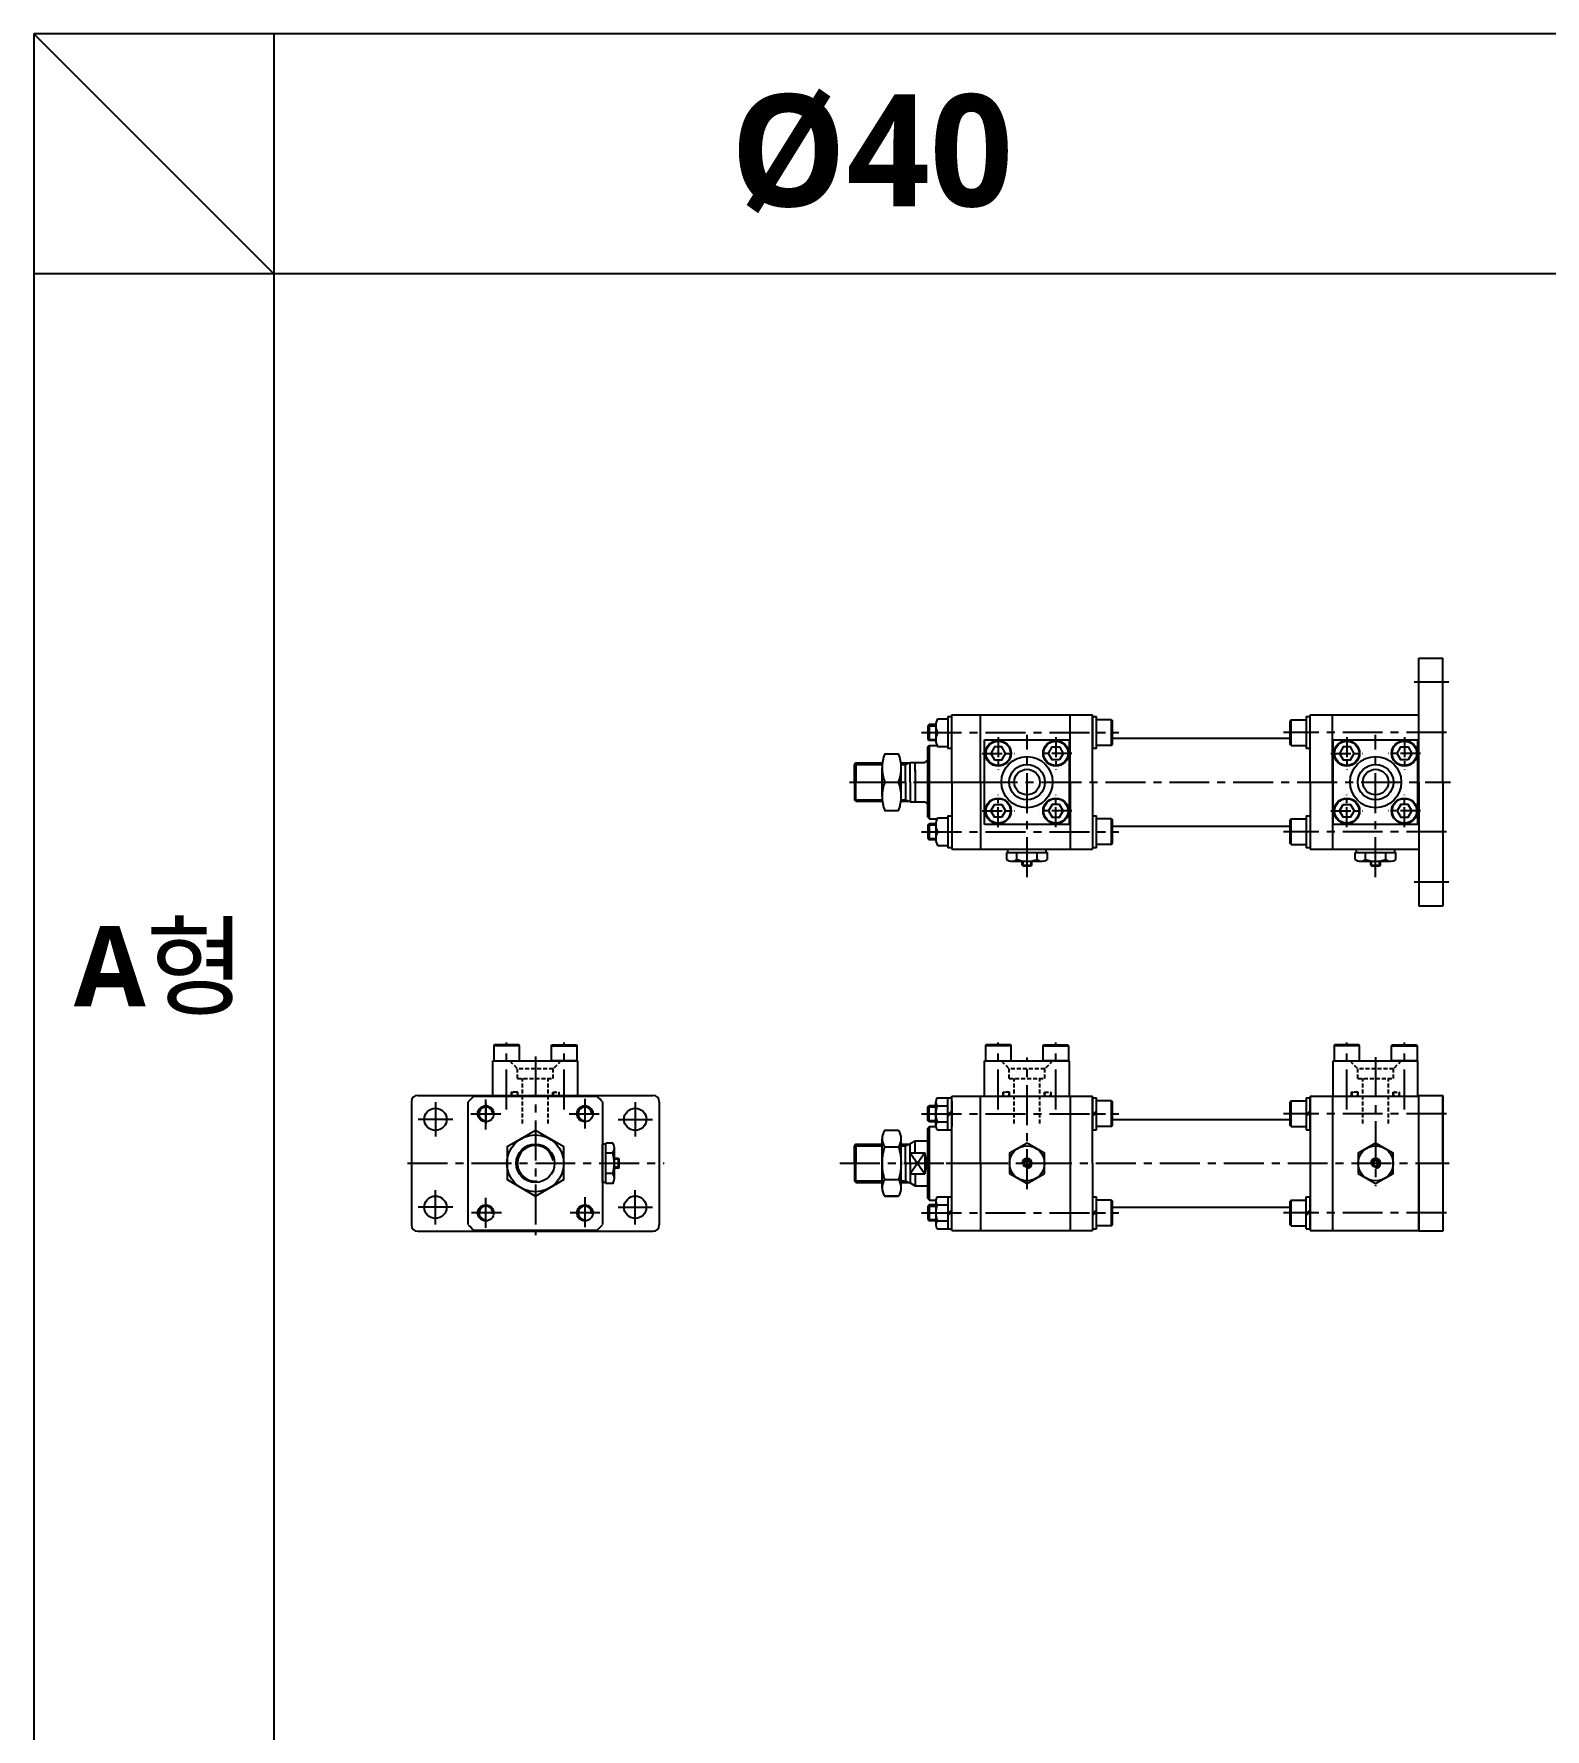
# Model space of a CAD drawing. Extents: x -819 to 9283, y 0 to 5329.
# Drawn here: x 0 to 945, y 4268 to 5329 of the extents above; entities that cross this region are included whole.
import ezdxf

# ---------------------------------------------------------------- set-up
doc = ezdxf.new("R2010")
doc.units = 0
doc.header["$LTSCALE"] = 10
doc.header["$MEASUREMENT"] = 0
for name, pattern in [('CENTER', [2, 1.25, -0.25, 0.25, -0.25]), ('CENTERX2', [4, 2.5, -0.5, 0.5, -0.5]), ('HIDDEN', [0.375, 0.25, -0.125])]:
    doc.linetypes.add(name, pattern=pattern)
doc.layers.get('0').update_dxf_attribs({"linetype": 'CONTINUOUS'})
for name, color, linetype in [('CEN', 1, 'CENTERX2'), ('CENTER', 1, 'CENTER'), ('DIM', 2, 'CONTINUOUS'), ('ML', 7, 'CONTINUOUS')]:
    doc.layers.add(name, color=color, linetype=linetype)
doc.styles.add('문자', font='romans.shx')

msp = doc.modelspace()

# ---------------------------------------------------------------- linework, layer by layer
for p, q in [((5585.1, 5328.6), (0, 5328.6)), ((0, 5328.6), (0, 3208.2)), ((150, 5178.6), (0, 5328.6)), ((150, 5328.6), (150, 3208.2)), ((971, 5178.6), (0, 5178.6)), ((664.6, 4881.7), (664.6, 4901.7)), ((798.1, 4881.7), (798.1, 4901.7)), ((664.6, 4819.7), (664.6, 4839.7)), ((798.1, 4839.7), (798.1, 4819.7)), ((618.1, 4808.8), (618.6, 4808.3)), ((618.1, 4808.8), (624.1, 4808.8)), ((618.6, 4808.3), (623.6, 4808.3)), ((624.1, 4808.8), (623.6, 4808.3)), ((836.1, 4808.8), (836.6, 4808.3)), ((836.1, 4808.8), (842.1, 4808.8)), ((836.6, 4808.3), (841.6, 4808.3)), ((842.1, 4808.8), (841.6, 4808.3)), ((365.5, 4619.3), (365.5, 4625.3)), ((365.5, 4625.3), (366, 4624.8)), ((366, 4619.8), (366, 4624.8)), ((365.5, 4619.3), (366, 4619.8)), ((795.6, 4581.3), (795.6, 4601.3))]:
    msp.add_line(p, q)
at = {"color": 7, "linetype": 'Continuous'}
for p, q in [((608.4, 4812.3), (608.4, 4816.7)), ((608.4, 4816.7), (621.1, 4816.7)), ((609.1, 4818.7), (633.1, 4818.7)), ((609.1, 4816.7), (609.1, 4818.7)), ((614.7, 4812.3), (614.7, 4816.7)), ((621.1, 4816.7), (633.8, 4816.7)), ((627.4, 4812.3), (627.4, 4816.7)), ((633.1, 4816.7), (633.1, 4818.7)), ((633.8, 4812.3), (633.8, 4816.7)), ((826.4, 4812.3), (826.4, 4816.7)), ((826.4, 4816.7), (839.1, 4816.7)), ((827.1, 4818.7), (851.1, 4818.7)), ((827.1, 4816.7), (827.1, 4818.7)), ((832.7, 4812.3), (832.7, 4816.7)), ((839.1, 4816.7), (851.8, 4816.7)), ((845.4, 4812.3), (845.4, 4816.7)), ((851.1, 4816.7), (851.1, 4818.7)), ((851.8, 4812.3), (851.8, 4816.7)), ((611.5, 4811.3), (630.6, 4811.3)), ((618.6, 4808.3), (618.6, 4811.3)), ((623.6, 4808.3), (623.6, 4811.3)), ((829.5, 4811.3), (848.6, 4811.3)), ((836.6, 4808.3), (836.6, 4811.3)), ((841.6, 4808.3), (841.6, 4811.3)), ((355.6, 4610.3), (355.6, 4634.3)), ((357.6, 4634.3), (355.6, 4634.3)), ((362.1, 4635), (357.6, 4635)), ((357.6, 4622.3), (357.6, 4635)), ((362.1, 4628.7), (357.6, 4628.7)), ((363, 4612.8), (363, 4631.9)), ((366, 4624.8), (363, 4624.8)), ((357.6, 4609.6), (357.6, 4622.3)), ((362.1, 4616), (357.6, 4616)), ((366, 4619.8), (363, 4619.8)), ((357.6, 4610.3), (355.6, 4610.3)), ((362.1, 4609.6), (357.6, 4609.6))]:
    msp.add_line(p, q, dxfattribs=at)
at = {"color": 3}
for p, q in [((618.1, 4808.8), (618.1, 4811.3)), ((624.1, 4808.8), (624.1, 4811.3)), ((836.1, 4808.8), (836.1, 4811.3)), ((842.1, 4808.8), (842.1, 4811.3)), ((365.5, 4625.3), (363, 4625.3)), ((365.5, 4619.3), (363, 4619.3))]:
    msp.add_line(p, q, dxfattribs=at)
at = {"color": 7, "linetype": 'Continuous'}
for points in [[(610.1, 4616), (621.1, 4609.6), (632.1, 4616), (632.1, 4628.7), (621.1, 4635), (610.1, 4628.7)], [(828.1, 4616), (839.1, 4609.6), (850.1, 4616), (850.1, 4628.7), (839.1, 4635), (828.1, 4628.7)], [(620.2, 4623.8), (619.3, 4622.3), (620.2, 4620.8), (621.9, 4620.8), (622.8, 4622.3), (621.9, 4623.8)], [(838.2, 4623.8), (837.3, 4622.3), (838.2, 4620.8), (839.9, 4620.8), (840.8, 4622.3), (839.9, 4623.8)]]:
    msp.add_lwpolyline(points, close=True, dxfattribs=at)
for centre, radius in [((621.1, 4622.3), 11), ((839.1, 4622.3), 11), ((621.1, 4622.3), 2.5), ((839.1, 4622.3), 2.5)]:
    msp.add_circle(centre, radius, dxfattribs=at)
for centre, radius, start, end in [((611.5, 4816.9), 5.62, 235.6158, 270), ((611.5, 4816.9), 5.62, 235.6158, 304.3842), ((621.1, 4832.3), 21, 252.412, 270), ((621.1, 4832.3), 21, 270, 287.588), ((630.6, 4816.9), 5.62, 235.6158, 304.3842), ((829.5, 4816.9), 5.62, 235.6158, 270), ((829.5, 4816.9), 5.62, 235.6158, 304.3842), ((839.1, 4832.3), 21, 252.412, 270), ((839.1, 4832.3), 21, 270, 287.588), ((848.6, 4816.9), 5.62, 235.6158, 304.3842), ((357.4, 4631.9), 5.62, 325.6158, 34.3842), ((342, 4622.3), 21, 0, 17.588), ((342, 4622.3), 21, 342.412, 0), ((357.4, 4612.8), 5.62, 325.6158, 34.3842), ((357.4, 4612.8), 5.62, 325.6158, 0)]:
    msp.add_arc(centre, radius, start, end, dxfattribs=at)
at = {"layer": 'CEN'}
for p, q in [((884.9, 4923.2), (863.3, 4923.2)), ((555.1, 4891.7), (678.6, 4891.7)), ((621.1, 4801.2), (621.1, 4890.2)), ((883.5, 4891.7), (781.5, 4891.7)), ((839.1, 4801.2), (839.1, 4890.2)), ((510.1, 4860.7), (885.9, 4860.7)), ((569.8, 4860.7), (597.2, 4860.7)), ((555.1, 4829.7), (678.6, 4829.7)), ((883.5, 4829.7), (781.5, 4829.7)), ((884.9, 4798.2), (863.3, 4798.2)), ((295.6, 4655.9), (295.6, 4697.9)), ((331.6, 4655.9), (331.6, 4697.9)), ((603.1, 4655.9), (603.1, 4697.9)), ((639.1, 4655.9), (639.1, 4697.9)), ((821.1, 4655.9), (821.1, 4697.9)), ((857.1, 4655.9), (857.1, 4697.9)), ((313.6, 4689.1), (313.6, 4577.3)), ((621.1, 4606.2), (621.1, 4688.4)), ((839.1, 4688.6), (839.1, 4608)), ((251.1, 4660.6), (251.1, 4639.1)), ((282.6, 4659.8), (282.6, 4646.9)), ((376.1, 4660.6), (376.1, 4639.1)), ((261.9, 4649.8), (240.4, 4649.8)), ((276.2, 4653.3), (289.1, 4653.3)), ((365.4, 4649.8), (386.9, 4649.8)), ((555.1, 4653.3), (678.6, 4653.3)), ((883.5, 4653.3), (781.5, 4653.3)), ((233.6, 4622.3), (394.1, 4622.3)), ((504.1, 4622.3), (885.1, 4622.3)), ((570.5, 4622.3), (597.4, 4622.3)), ((251.1, 4584.1), (251.1, 4605.6)), ((376.1, 4584.1), (376.1, 4605.6)), ((261.9, 4594.8), (240.4, 4594.8)), ((365.4, 4594.8), (386.9, 4594.8)), ((555.1, 4591.3), (678.6, 4591.3)), ((883.5, 4591.3), (781.5, 4591.3))]:
    msp.add_line(p, q, dxfattribs=at)
at = {"layer": 'CEN', "color": 1, "linetype": 'CENTER', "ltscale": 1.5}
for p, q in [((282.6, 4643.5), (282.6, 4663.2)), ((344.6, 4662.7), (344.6, 4644)), ((273.3, 4653.3), (292, 4653.3)), ((334.8, 4653.3), (354.5, 4653.3)), ((292.5, 4591.3), (272.8, 4591.3)), ((282.6, 4582), (282.6, 4600.7)), ((354, 4591.3), (335.3, 4591.3)), ((344.6, 4601.2), (344.6, 4581.5))]:
    msp.add_line(p, q, dxfattribs=at)
at = {"layer": 'CENTER'}
for p, q in [((603.1, 4888.8), (603.1, 4868.6)), ((639.1, 4888.8), (639.1, 4868.6)), ((821.1, 4888.8), (821.1, 4868.6)), ((857.1, 4888.8), (857.1, 4868.6)), ((593, 4878.7), (613.2, 4878.7)), ((649.2, 4878.7), (629, 4878.7)), ((811, 4878.7), (831.2, 4878.7)), ((867.2, 4878.7), (847, 4878.7)), ((603.1, 4832.6), (603.1, 4852.8)), ((639.1, 4832.6), (639.1, 4852.8)), ((821.1, 4832.6), (821.1, 4852.8)), ((857.1, 4832.6), (857.1, 4852.8)), ((593, 4842.7), (613.2, 4842.7)), ((649.2, 4842.7), (629, 4842.7)), ((811, 4842.7), (831.2, 4842.7)), ((867.2, 4842.7), (847, 4842.7))]:
    msp.add_line(p, q, dxfattribs=at)
at = {"layer": 'DIM'}
for p, q in [((559.1, 4895.9), (564.1, 4895.9)), ((559.1, 4887.4), (564.1, 4887.4)), ((513.1, 4871.7), (530.5, 4871.7)), ((542.4, 4871.7), (545.1, 4871.7)), ((545.1, 4871.7), (547.1, 4872.7)), ((513.1, 4849.7), (530.5, 4849.7)), ((542.4, 4849.7), (545.1, 4849.7)), ((545.1, 4849.7), (547.1, 4848.7)), ((559.1, 4833.9), (564.1, 4833.9)), ((559.1, 4825.4), (564.1, 4825.4)), ((559.1, 4657.6), (564.1, 4657.6)), ((559.1, 4649.1), (564.1, 4649.1)), ((513.1, 4633.3), (530.4, 4633.3)), ((542.4, 4633.3), (545.1, 4633.3)), ((545.1, 4633.3), (547.1, 4634.3)), ((557.2, 4628.9), (548.1, 4615.7)), ((548.1, 4628.9), (557.2, 4615.7)), ((513.1, 4611.3), (530.4, 4611.3)), ((542.4, 4611.3), (545.1, 4611.3)), ((545.1, 4611.3), (547.1, 4610.3)), ((559.1, 4595.6), (564.1, 4595.6)), ((559.1, 4587.1), (564.1, 4587.1))]:
    msp.add_line(p, q, dxfattribs=at)
for centre, radius, start, end in [((282.6, 4653.3), 4.25, 353.2437, 276.7563), ((344.6, 4653.3), 4.25, 353.2437, 276.7563), ((313.6, 4622.3), 11.2, 8.6555, 275.3378), ((621.1, 4622.3), 3, 270, 180), ((839.1, 4622.3), 3, 270, 180), ((282.6, 4591.3), 4.25, 353.2437, 276.7563), ((344.6, 4591.3), 4.25, 353.2437, 276.7563)]:
    msp.add_arc(centre, radius, start, end, dxfattribs=at)
at = {"layer": 'ML'}
for p, q in [((866.1, 4842.7), (866.1, 4938.2)), ((866.1, 4938.2), (881.1, 4938.2)), ((881.1, 4860.7), (881.1, 4938.2)), ((565.1, 4900.3), (571.6, 4900.3)), ((571.6, 4901.7), (571.6, 4881.7)), ((571.6, 4901.7), (574.1, 4901.7)), ((571.6, 4899.7), (571.6, 4883.7)), ((574.1, 4902.7), (662.1, 4902.7)), ((574.1, 4860.7), (574.1, 4902.7)), ((592.1, 4860.7), (592.1, 4902.7)), ((592.1, 4860.7), (592.1, 4902.7)), ((648.1, 4860.7), (648.1, 4902.7)), ((662.1, 4860.7), (662.1, 4902.7)), ((662.1, 4901.7), (662.1, 4881.7)), ((662.1, 4901.7), (664.6, 4901.7)), ((662.1, 4899.7), (662.1, 4883.7)), ((674, 4899.7), (664.6, 4899.7)), ((674, 4883.7), (674, 4899.7)), ((674, 4899.7), (674.6, 4899.1)), ((674.6, 4884.3), (674.6, 4899.1)), ((786.2, 4899.7), (785.6, 4899.1)), ((785.6, 4884.3), (785.6, 4899.1)), ((786.2, 4899.7), (795.6, 4899.7)), ((786.2, 4883.7), (786.2, 4899.7)), ((795.6, 4901.7), (795.6, 4881.7)), ((795.6, 4901.7), (798.1, 4901.7)), ((798.1, 4902.7), (866.1, 4902.7)), ((798.1, 4860.7), (798.1, 4902.7)), ((812.1, 4860.7), (812.1, 4902.7)), ((866.1, 4860.7), (866.1, 4902.7)), ((866.1, 4883.7), (866.1, 4899.7)), ((559.8, 4896.7), (559.1, 4895.9)), ((559.1, 4895.9), (559.1, 4887.4)), ((559.8, 4896.7), (559.8, 4886.7)), ((564.1, 4896.7), (559.8, 4896.7)), ((564.1, 4896), (564.1, 4887.3)), ((565.1, 4891.7), (571.6, 4891.7)), ((674.6, 4888.2), (785.6, 4888.2)), ((532, 4878.4), (540.8, 4878.4)), ((559.1, 4887.4), (559.8, 4886.7)), ((559.1, 4882.7), (560.1, 4883.7)), ((559.1, 4838.7), (559.1, 4882.7)), ((564.1, 4886.7), (559.8, 4886.7)), ((560.1, 4837.7), (560.1, 4883.7)), ((560.1, 4883.7), (564.8, 4883.7)), ((565.1, 4883), (571.6, 4883)), ((574.1, 4881.7), (571.6, 4881.7)), ((594.6, 4834.2), (594.6, 4887.2)), ((594.6, 4887.2), (647.6, 4887.2)), ((647.6, 4834.2), (647.6, 4887.2)), ((647.6, 4887.2), (647.6, 4834.2)), ((664.6, 4881.7), (662.1, 4881.7)), ((674, 4883.7), (664.6, 4883.7)), ((674, 4883.7), (674.6, 4884.3)), ((786.2, 4883.7), (785.6, 4884.3)), ((786.2, 4883.7), (795.6, 4883.7)), ((798.1, 4881.7), (795.6, 4881.7)), ((812.6, 4887.2), (865.6, 4887.2)), ((812.6, 4834.2), (812.6, 4887.2)), ((865.6, 4887.2), (865.6, 4834.2)), ((865.6, 4834.2), (865.6, 4887.2)), ((514.1, 4872.7), (513.1, 4871.7)), ((513.1, 4860.7), (513.1, 4871.7)), ((514.1, 4872.7), (530.6, 4872.7)), ((514.1, 4872.7), (514.1, 4860.7)), ((530.4, 4851.8), (530.4, 4869.6)), ((542.3, 4872.7), (548.1, 4872.7)), ((542.4, 4851.8), (542.4, 4869.6)), ((542.4, 4851.8), (542.4, 4869.6)), ((545.1, 4860.7), (545.1, 4872.7)), ((548.1, 4860.7), (548.1, 4872.9)), ((548.1, 4872.9), (557.2, 4872.9)), ((551.1, 4867.3), (551.1, 4872.9)), ((551.1, 4868.1), (551.1, 4848.4)), ((557.2, 4872.9), (559.1, 4874.4)), ((513.1, 4860.7), (513.1, 4849.7)), ((514.1, 4848.7), (514.1, 4860.7)), ((532, 4860.7), (540.8, 4860.7)), ((532, 4860.7), (540.8, 4860.7)), ((545.1, 4860.7), (545.1, 4848.7)), ((548.1, 4860.7), (548.1, 4848.4)), ((574.1, 4860.7), (574.1, 4818.7)), ((592.1, 4860.7), (592.1, 4818.7)), ((592.1, 4860.7), (592.1, 4818.7)), ((648.1, 4860.7), (648.1, 4818.7)), ((662.1, 4860.7), (662.1, 4818.7)), ((798.1, 4860.7), (798.1, 4818.7)), ((812.1, 4860.7), (812.1, 4818.7)), ((866.1, 4860.7), (866.1, 4818.7)), ((866.1, 4860.7), (866.1, 4783.2)), ((881.1, 4860.7), (881.1, 4783.2)), ((514.1, 4848.7), (513.1, 4849.7)), ((514.1, 4848.7), (530.6, 4848.7)), ((542.3, 4848.7), (548.1, 4848.7)), ((548.1, 4848.4), (557.2, 4848.4)), ((557.2, 4848.4), (559.1, 4846.9)), ((532, 4842.9), (540.8, 4842.9)), ((559.1, 4838.7), (560.1, 4837.7)), ((559.8, 4834.7), (559.1, 4833.9)), ((564.1, 4834.7), (559.8, 4834.7)), ((559.8, 4834.7), (559.8, 4824.7)), ((560.1, 4837.7), (564.8, 4837.7)), ((565.1, 4838.3), (571.6, 4838.3)), ((571.6, 4839.7), (571.6, 4819.7)), ((571.6, 4839.7), (574.1, 4839.7)), ((662.1, 4839.7), (662.1, 4819.7)), ((662.1, 4839.7), (664.6, 4839.7)), ((662.1, 4837.7), (662.1, 4821.7)), ((674, 4837.7), (664.6, 4837.7)), ((674, 4821.7), (674, 4837.7)), ((674, 4837.7), (674.6, 4837.1)), ((674.6, 4822.3), (674.6, 4837.1)), ((786.2, 4837.7), (785.6, 4837.1)), ((785.6, 4822.3), (785.6, 4837.1)), ((786.2, 4837.7), (795.6, 4837.7)), ((786.2, 4821.7), (786.2, 4837.7)), ((795.6, 4839.7), (795.6, 4819.7)), ((795.6, 4839.7), (798.1, 4839.7)), ((559.1, 4833.9), (559.1, 4825.4)), ((559.1, 4825.4), (559.8, 4824.7)), ((564.1, 4824.7), (559.8, 4824.7)), ((564.1, 4834), (564.1, 4825.3)), ((565.1, 4829.7), (571.6, 4829.7)), ((647.6, 4834.2), (594.6, 4834.2)), ((674.6, 4833.2), (785.6, 4833.2)), ((865.6, 4834.2), (812.6, 4834.2)), ((565.1, 4821), (571.6, 4821)), ((574.1, 4819.7), (571.6, 4819.7)), ((574.1, 4818.7), (662.1, 4818.7)), ((664.6, 4819.7), (662.1, 4819.7)), ((674, 4821.7), (664.6, 4821.7)), ((674, 4821.7), (674.6, 4822.3)), ((786.2, 4821.7), (785.6, 4822.3)), ((786.2, 4821.7), (795.6, 4821.7)), ((798.1, 4819.7), (795.6, 4819.7)), ((798.1, 4818.7), (866.1, 4818.7)), ((881.1, 4783.2), (866.1, 4783.2)), ((287.1, 4686.3), (340.1, 4686.3)), ((287.1, 4664.3), (287.1, 4686.3)), ((288, 4696.3), (287.6, 4695.7)), ((287.6, 4695.7), (287.6, 4686.3)), ((303.6, 4695.7), (287.6, 4695.7)), ((303.3, 4696.3), (288, 4696.3)), ((303.6, 4695.7), (303.3, 4696.3)), ((303.6, 4686.3), (303.6, 4695.7)), ((323.6, 4695.7), (324, 4696.3)), ((323.6, 4686.3), (323.6, 4695.7)), ((323.6, 4695.7), (339.6, 4695.7)), ((339.6, 4686.3), (323.6, 4686.3)), ((324, 4696.3), (339.3, 4696.3)), ((339.3, 4696.3), (339.6, 4695.7)), ((339.6, 4695.7), (339.6, 4686.3)), ((340.1, 4664.3), (340.1, 4686.3)), ((594.6, 4686.3), (647.6, 4686.3)), ((594.6, 4664.3), (594.6, 4686.3)), ((595.4, 4696.3), (595.1, 4695.7)), ((595.1, 4695.7), (595.1, 4686.3)), ((611.1, 4695.7), (595.1, 4695.7)), ((610.7, 4696.3), (595.4, 4696.3)), ((611.1, 4695.7), (610.7, 4696.3)), ((611.1, 4686.3), (611.1, 4695.7)), ((631.1, 4695.7), (631.4, 4696.3)), ((631.1, 4686.3), (631.1, 4695.7)), ((631.1, 4695.7), (647.1, 4695.7)), ((647.1, 4686.3), (631.1, 4686.3)), ((631.4, 4696.3), (646.7, 4696.3)), ((646.7, 4696.3), (647.1, 4695.7)), ((647.1, 4695.7), (647.1, 4686.3)), ((647.6, 4664.3), (647.6, 4686.3)), ((812.6, 4686.3), (865.6, 4686.3)), ((812.6, 4664.3), (812.6, 4686.3)), ((813.4, 4696.3), (813.1, 4695.7)), ((813.1, 4695.7), (813.1, 4686.3)), ((829.1, 4695.7), (813.1, 4695.7)), ((828.7, 4696.3), (813.4, 4696.3)), ((829.1, 4695.7), (828.7, 4696.3)), ((829.1, 4686.3), (829.1, 4695.7)), ((849.1, 4695.7), (849.4, 4696.3)), ((849.1, 4686.3), (849.1, 4695.7)), ((849.1, 4695.7), (865.1, 4695.7)), ((865.1, 4686.3), (849.1, 4686.3)), ((849.4, 4696.3), (864.7, 4696.3)), ((864.7, 4696.3), (865.1, 4695.7)), ((865.1, 4695.7), (865.1, 4686.3)), ((865.6, 4664.3), (865.6, 4686.3)), ((236.1, 4660.8), (236.1, 4583.8)), ((240.1, 4664.8), (387.1, 4664.8)), ((271.6, 4584), (271.6, 4660.7)), ((275.3, 4664.3), (352, 4664.3)), ((355.6, 4660.7), (355.6, 4584)), ((391.1, 4660.8), (391.1, 4583.8)), ((559.1, 4657.6), (559.8, 4658.3)), ((559.1, 4649.1), (559.1, 4657.6)), ((564.1, 4658.3), (559.8, 4658.3)), ((559.8, 4648.3), (559.8, 4658.3)), ((564.1, 4660.7), (564.1, 4660.8)), ((564.1, 4645.8), (564.1, 4660.7)), ((565.1, 4663.3), (574.1, 4663.3)), ((565.1, 4658.3), (571.6, 4658.3)), ((571.6, 4643.3), (571.6, 4663.1)), ((571.6, 4645.3), (571.6, 4661.3)), ((571.6, 4652.9), (574.1, 4655.1)), ((574.1, 4664.3), (662.1, 4664.3)), ((574.1, 4580.3), (574.1, 4664.3)), ((574.1, 4661.3), (574.1, 4645.3)), ((592.1, 4622.3), (592.1, 4664.3)), ((592.1, 4622.3), (592.1, 4664.3)), ((648.1, 4664.3), (648.1, 4580.3)), ((662.1, 4622.3), (662.1, 4664.3)), ((662.1, 4663.3), (662.1, 4643.5)), ((662.1, 4663.3), (664.6, 4663.3)), ((662.1, 4661.3), (662.1, 4645.3)), ((662.1, 4652.9), (664.6, 4655.1)), ((664.6, 4643.3), (664.6, 4663.3)), ((674, 4661.3), (664.6, 4661.3)), ((674, 4645.3), (674, 4661.3)), ((674, 4661.3), (674.6, 4660.7)), ((674.6, 4645.9), (674.6, 4660.7)), ((786.2, 4661.3), (785.6, 4660.7)), ((785.6, 4645.9), (785.6, 4660.7)), ((786.2, 4661.3), (795.6, 4661.3)), ((786.2, 4645.3), (786.2, 4661.3)), ((795.6, 4663.3), (795.6, 4643.3)), ((795.6, 4663.3), (798.1, 4663.3)), ((795.6, 4652.9), (798.1, 4655.1)), ((798.1, 4664.3), (866.1, 4664.3)), ((798.1, 4664.3), (798.1, 4580.3)), ((798.1, 4643.3), (798.1, 4663.3)), ((812.1, 4664.3), (812.1, 4580.3)), ((866.1, 4664.8), (881.1, 4664.8)), ((866.1, 4579.8), (866.1, 4664.8)), ((866.1, 4622.3), (866.1, 4664.3)), ((881.1, 4664.8), (881.1, 4579.8)), ((881.1, 4622.3), (881.1, 4664.3)), ((559.8, 4648.3), (559.1, 4649.1)), ((560.1, 4645.3), (559.1, 4644.3)), ((559.1, 4622.3), (559.1, 4644.3)), ((559.1, 4600.3), (559.1, 4644.3)), ((564.1, 4648.3), (559.8, 4648.3)), ((560.1, 4645.3), (564.1, 4645.3)), ((560.1, 4599.3), (560.1, 4645.3)), ((565.1, 4648.3), (571.6, 4648.3)), ((571.6, 4651.7), (574.1, 4653.9)), ((662.1, 4651.7), (664.6, 4653.9)), ((674, 4645.3), (664.6, 4645.3)), ((674, 4645.3), (674.6, 4645.9)), ((674.6, 4649.8), (785.6, 4649.8)), ((786.2, 4645.3), (785.6, 4645.9)), ((786.2, 4645.3), (795.6, 4645.3)), ((795.6, 4651.7), (798.1, 4653.9)), ((514.1, 4634.3), (513.1, 4633.3)), ((513.1, 4622.3), (513.1, 4633.3)), ((514.1, 4634.3), (530.4, 4634.3)), ((514.1, 4634.3), (514.1, 4622.3)), ((530.4, 4607), (530.4, 4637.7)), ((540.8, 4642.8), (532, 4642.8)), ((542.4, 4607), (542.4, 4637.7)), ((542.4, 4634.3), (548.1, 4634.3)), ((545.1, 4622.3), (545.1, 4634.3)), ((548.1, 4634.6), (551.1, 4636.3)), ((548.1, 4622.3), (548.1, 4634.6)), ((551.1, 4636.3), (559.1, 4636.3)), ((551.1, 4628.9), (551.1, 4636.3)), ((565.1, 4643.3), (574.1, 4643.3)), ((592.1, 4622.3), (592.1, 4634.6)), ((662.1, 4643.3), (664.6, 4643.3)), ((795.6, 4643.3), (798.1, 4643.3)), ((532, 4632.6), (540.8, 4632.6)), ((548.1, 4628.9), (557.2, 4628.9)), ((557.2, 4628.9), (557.2, 4615.7)), ((513.1, 4622.3), (513.1, 4611.3)), ((514.1, 4610.3), (514.1, 4622.3)), ((532, 4612.1), (540.8, 4612.1)), ((545.1, 4622.3), (545.1, 4610.3)), ((548.1, 4622.3), (548.1, 4610.1)), ((548.1, 4615.7), (557.2, 4615.7)), ((551.1, 4615.7), (551.1, 4608.3)), ((592.1, 4622.3), (592.1, 4580.3)), ((592.1, 4622.3), (592.1, 4580.3)), ((662.1, 4622.3), (662.1, 4580.3)), ((866.1, 4622.3), (866.1, 4580.3)), ((881.1, 4622.3), (881.1, 4580.3)), ((514.1, 4610.3), (513.1, 4611.3)), ((514.1, 4610.3), (530.4, 4610.3)), ((532, 4601.8), (540.8, 4601.8)), ((540.8, 4601.8), (532, 4601.8)), ((542.4, 4610.3), (548.1, 4610.3)), ((548.1, 4610.1), (551.1, 4608.3)), ((551.1, 4608.3), (559.1, 4608.3)), ((565.1, 4601.3), (574.1, 4601.3)), ((571.6, 4601.3), (571.6, 4581.5)), ((662.1, 4601.3), (662.1, 4581.5)), ((662.1, 4601.3), (664.6, 4601.3)), ((664.6, 4581.3), (664.6, 4601.3)), ((795.6, 4601.3), (798.1, 4601.3)), ((798.1, 4581.3), (798.1, 4601.3)), ((798.1, 4601.3), (798.1, 4581.5)), ((559.1, 4600.3), (560.1, 4599.3)), ((559.8, 4596.3), (559.1, 4595.6)), ((559.1, 4595.6), (559.1, 4587.1)), ((559.8, 4596.3), (559.8, 4586.3)), ((564.1, 4596.3), (559.8, 4596.3)), ((560.1, 4599.3), (564.1, 4599.3)), ((564.1, 4598.8), (564.1, 4584)), ((565.1, 4596.3), (571.6, 4596.3)), ((571.6, 4599.3), (571.6, 4583.3)), ((571.6, 4590.9), (574.1, 4593.1)), ((571.6, 4589.7), (574.1, 4591.9)), ((574.1, 4583.3), (574.1, 4599.3)), ((662.1, 4599.3), (662.1, 4583.3)), ((662.1, 4590.9), (664.6, 4593.1)), ((662.1, 4589.7), (664.6, 4591.9)), ((674, 4599.3), (664.6, 4599.3)), ((674, 4583.3), (674, 4599.3)), ((674, 4599.3), (674.6, 4598.7)), ((674.6, 4583.9), (674.6, 4598.7)), ((674.6, 4594.8), (785.6, 4594.8)), ((786.2, 4599.3), (785.6, 4598.7)), ((785.6, 4583.9), (785.6, 4598.7)), ((786.2, 4583.3), (786.2, 4599.3)), ((786.2, 4599.3), (795.6, 4599.3)), ((795.6, 4590.9), (798.1, 4593.1)), ((795.6, 4589.7), (798.1, 4591.9)), ((352, 4580.3), (275.3, 4580.3)), ((559.1, 4587.1), (559.8, 4586.3)), ((564.1, 4586.3), (559.8, 4586.3)), ((564.1, 4584), (564.1, 4583.8)), ((565.1, 4586.3), (571.6, 4586.3)), ((565.1, 4581.3), (574.1, 4581.3)), ((574.1, 4580.3), (662.1, 4580.3)), ((662.1, 4581.3), (664.6, 4581.3)), ((674, 4583.3), (664.6, 4583.3)), ((674, 4583.3), (674.6, 4583.9)), ((786.2, 4583.3), (785.6, 4583.9)), ((786.2, 4583.3), (795.6, 4583.3)), ((795.6, 4581.3), (798.1, 4581.3)), ((798.1, 4580.3), (866.1, 4580.3)), ((240.1, 4579.8), (387.1, 4579.8)), ((881.1, 4579.8), (866.1, 4579.8))]:
    msp.add_line(p, q, dxfattribs=at)
at = {"layer": 'ML', "color": 2, "linetype": 'HIDDEN'}
for p, q in [((297.6, 4686.3), (302.5, 4681.4)), ((329.6, 4686.3), (324.7, 4681.4)), ((605.1, 4686.3), (610, 4681.4)), ((637.1, 4686.3), (632.2, 4681.4)), ((823.1, 4686.3), (828, 4681.4)), ((855.1, 4686.3), (850.2, 4681.4)), ((324.7, 4681.4), (302.5, 4681.4)), ((302.5, 4675.3), (302.5, 4681.4)), ((302.5, 4675.3), (302.5, 4681.4)), ((324.7, 4675.3), (324.7, 4681.4)), ((610, 4675.3), (610, 4681.4)), ((632.2, 4681.4), (610, 4681.4)), ((610, 4675.3), (610, 4681.4)), ((632.2, 4675.3), (632.2, 4681.4)), ((850.2, 4681.4), (828, 4681.4)), ((828, 4675.3), (828, 4681.4)), ((828, 4675.3), (828, 4681.4)), ((850.2, 4675.3), (850.2, 4681.4)), ((302.6, 4666.7), (298.6, 4666.7)), ((298.6, 4664.3), (298.6, 4666.7)), ((302.5, 4675.3), (324.7, 4675.3)), ((302.6, 4664.3), (302.6, 4666.7)), ((305.6, 4647.3), (305.6, 4675.3)), ((321.6, 4647.3), (321.6, 4675.3)), ((324.6, 4666.7), (328.6, 4666.7)), ((324.6, 4664.3), (324.6, 4666.7)), ((328.6, 4664.3), (328.6, 4666.7)), ((606.1, 4664.3), (606.1, 4666.7)), ((610.1, 4666.7), (606.1, 4666.7)), ((610, 4675.3), (632.2, 4675.3)), ((610.1, 4664.3), (610.1, 4666.7)), ((613.1, 4647.3), (613.1, 4675.3)), ((629.1, 4647.3), (629.1, 4675.3)), ((632.1, 4664.3), (632.1, 4666.7)), ((632.1, 4666.7), (636.1, 4666.7)), ((636.1, 4664.3), (636.1, 4666.7)), ((828.1, 4666.7), (824.1, 4666.7)), ((824.1, 4664.3), (824.1, 4666.7)), ((828, 4675.3), (850.2, 4675.3)), ((828.1, 4664.3), (828.1, 4666.7)), ((831.1, 4647.3), (831.1, 4675.3)), ((847.1, 4647.3), (847.1, 4675.3)), ((850.1, 4666.7), (854.1, 4666.7)), ((850.1, 4664.3), (850.1, 4666.7)), ((854.1, 4664.3), (854.1, 4666.7))]:
    msp.add_line(p, q, dxfattribs=at)
at = {"layer": 'ML'}
for points in [[(600.8, 4874.7), (605.4, 4874.7), (607.7, 4878.7), (605.4, 4882.7), (600.8, 4882.7), (598.5, 4878.7), (600.8, 4874.7)], [(641.4, 4874.7), (636.8, 4874.7), (634.5, 4878.7), (636.8, 4882.7), (641.4, 4882.7), (643.7, 4878.7), (641.4, 4874.7)], [(818.8, 4874.7), (823.4, 4874.7), (825.7, 4878.7), (823.4, 4882.7), (818.8, 4882.7), (816.5, 4878.7), (818.8, 4874.7)], [(859.4, 4874.7), (854.8, 4874.7), (852.5, 4878.7), (854.8, 4882.7), (859.4, 4882.7), (861.7, 4878.7), (859.4, 4874.7)], [(600.8, 4846.7), (605.4, 4846.7), (607.7, 4842.7), (605.4, 4838.7), (600.8, 4838.7), (598.5, 4842.7), (600.8, 4846.7)], [(641.4, 4846.7), (636.8, 4846.7), (634.5, 4842.7), (636.8, 4838.7), (641.4, 4838.7), (643.7, 4842.7), (641.4, 4846.7)], [(818.8, 4846.7), (823.4, 4846.7), (825.7, 4842.7), (823.4, 4838.7), (818.8, 4838.7), (816.5, 4842.7), (818.8, 4846.7)], [(859.4, 4846.7), (854.8, 4846.7), (852.5, 4842.7), (854.8, 4838.7), (859.4, 4838.7), (861.7, 4842.7), (859.4, 4846.7)]]:
    msp.add_lwpolyline(points, dxfattribs=at)
msp.add_lwpolyline([(313.6, 4642.8), (295.9, 4632.6), (295.9, 4612.1), (313.6, 4601.8), (331.4, 4612.1), (331.4, 4632.6)], close=True, dxfattribs=at)
for centre, radius in [((603.1, 4878.7), 8), ((603.1, 4878.7), 7.65), ((639.1, 4878.7), 8), ((639.1, 4878.7), 7.65), ((821.1, 4878.7), 8), ((821.1, 4878.7), 7.65), ((857.1, 4878.7), 8), ((857.1, 4878.7), 7.65), ((621.1, 4860.7), 16), ((621.1, 4860.7), 11.1), ((621.1, 4860.7), 8), ((839.1, 4860.7), 16), ((839.1, 4860.7), 11.1), ((839.1, 4860.7), 8), ((603.1, 4842.7), 8), ((603.1, 4842.7), 7.65), ((639.1, 4842.7), 8), ((639.1, 4842.7), 7.65), ((821.1, 4842.7), 8), ((821.1, 4842.7), 7.65), ((857.1, 4842.7), 8), ((857.1, 4842.7), 7.65), ((251.1, 4649.8), 7), ((282.6, 4653.3), 5), ((344.6, 4653.3), 5), ((376.1, 4649.8), 7), ((313.6, 4622.3), 17.8), ((313.6, 4622.3), 12), ((251.1, 4594.8), 7), ((376.1, 4594.8), 7), ((282.6, 4591.3), 5), ((344.6, 4591.3), 5)]:
    msp.add_circle(centre, radius, dxfattribs=at)
for centre, radius, start, end in [((573.8, 4896), 9.7, 153.4902, 206.5098), ((573.8, 4887.3), 9.7, 153.4902, 206.5098), ((555.9, 4869.6), 25.4, 159.5726, 200.4274), ((517, 4869.6), 25.4, 339.5726, 20.4274), ((555.9, 4851.8), 25.4, 159.5726, 200.4274), ((517, 4851.8), 25.4, 339.5726, 20.4274), ((573.8, 4834), 9.7, 153.4902, 206.5098), ((573.8, 4825.3), 9.7, 153.4902, 206.5098), ((240.1, 4660.8), 4, 90, 180), ((313.6, 4622.3), 56.9, 132.4237, 137.5763), ((313.6, 4622.3), 56.9, 42.4237, 47.5763), ((387.1, 4660.8), 4, 0, 90), ((567.6, 4660.8), 3.57, 135.6091, 224.3909), ((576.8, 4653.3), 12.8, 156.9397, 203.0603), ((567.6, 4645.8), 3.57, 135.6091, 224.3909), ((539.5, 4637.7), 9.01, 145.343, 214.657), ((533.4, 4637.7), 9.01, 325.343, 34.657), ((564.1, 4622.3), 33.7, 162.266, 197.734), ((508.8, 4622.3), 33.7, 342.266, 17.734), ((534, 4622.3), 24.1, 344.0814, 15.9186), ((539.5, 4607), 9.01, 145.343, 214.657), ((533.4, 4607), 9.01, 325.343, 34.657), ((567.6, 4598.8), 3.57, 135.6091, 224.3909), ((576.8, 4591.3), 12.8, 156.9397, 203.0603), ((240.1, 4583.8), 4, 180, 270), ((313.6, 4622.3), 56.9, 222.4237, 227.5763), ((313.6, 4622.3), 56.9, 312.4237, 317.5763), ((387.1, 4583.8), 4, 270, 0), ((567.6, 4583.8), 3.57, 135.6091, 224.3909)]:
    msp.add_arc(centre, radius, start, end, dxfattribs=at)
at = {"layer": 'ML', "color": 2, "linetype": 'HIDDEN'}
for centre, start, end in [((299.9, 4665.5), 90, 270), ((301.4, 4665.5), 270, 90), ((325.9, 4665.5), 90, 270), ((327.4, 4665.5), 270, 90), ((607.3, 4665.5), 90, 270), ((608.8, 4665.5), 270, 90), ((633.3, 4665.5), 90, 270), ((634.8, 4665.5), 270, 90), ((825.3, 4665.5), 90, 270), ((826.8, 4665.5), 270, 90), ((851.3, 4665.5), 90, 270), ((852.8, 4665.5), 270, 90)]:
    msp.add_arc(centre, 1.2, start, end, dxfattribs=at)

# ---------------------------------------------------------------- texts
at = {"attachment_point": 1, "style": '문자'}
for s, width, gutter_width, heights, insert, char_height in [('{\\fMalgun Gothic|b1|i0|c129|p50;%%C40}', 124.533, 16, [-75.6], (435.6, 5290.8), 70), ('{\\fMalgun Gothic|b1|i0|c129|p50;A형}', 655.383, 160, [-66.4], (25, 4770.5), 50)]:
    msp.add_mtext_dynamic_manual_height_columns(s, width=width, gutter_width=gutter_width, heights=heights, dxfattribs=dict(at, insert=insert, char_height=char_height))

doc.saveas('drawing.dxf')
